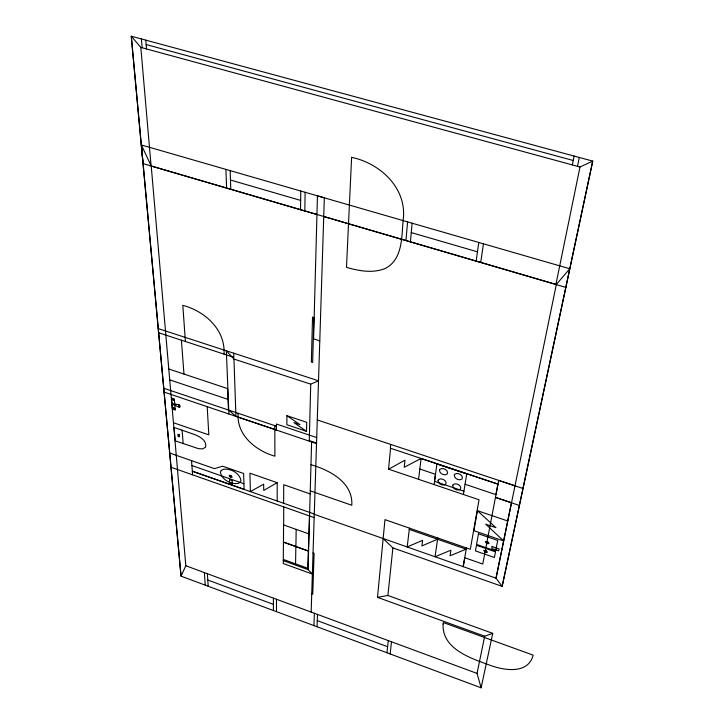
<?xml version="1.0" encoding="UTF-8"?>
<svg xmlns="http://www.w3.org/2000/svg" width="724" height="724" viewBox="0 0 724 724"><rect width="100%" height="100%" fill="white"/><g stroke="black" fill="none" stroke-linecap="round" stroke-linejoin="round"><path stroke-width="1.09" d="M283.636 503.271L283.718 484.709L310.162 493.904M283.663 524.909L283.745 506.909M286.921 415.685L286.858 424.735L306.514 431.332L306.723 422.309L286.921 415.685L299.926 424.599L293.908 422.581L306.514 431.332M300.523 209.698L300.759 191.018M295.573 563.869L295.844 546.629M295.899 546.475L296.17 529.425M304.831 210.956L305.112 192.276M158.285 328.624L318.515 380.806L310.723 384.154L309.275 440.617L316.533 443.061M307.791 569.526L308.324 551.1L283.419 542.176L283.265 563.516L312.37 574.069L308.071 569.625L283.283 560.657M308.858 533.923L308.388 550.946L283.473 542.023L283.555 524.936L308.994 533.905L309.492 515.959M308.071 569.625L311.619 441.405M311.157 612.079L324.334 197.833L317.456 195.833L313.592 338.886L319.782 340.859M313.945 625.599L314.379 613.273M317.031 626.749L317.501 614.432M405.938 240.531L407.585 221.888M410.408 241.834L412.119 223.2M390.679 444.409L390.327 448.174L497.967 484.121L495.931 494.637L465.07 484.266M390.526 448.283L388.562 469.179L479.053 499.768L470.319 549.299L384.969 519.633L377.503 597.345L484.7 636.197L492.745 633.355L481.125 687.8L181.036 576.15L131.27 36.2L592.73 161.099L502.148 586.386L392.897 547.896L383.105 538.529M377.503 597.345L387.901 595.463L392.897 547.896M386.951 652.767L388.29 640.595M390.118 653.944L391.503 641.79M409.422 528.131L407.196 546.973L422.608 540.303L421.866 545.941L437.595 539.172M418.572 479.324L421.087 458.482L497.976 484.121M434.11 484.618L436.898 463.966L466.727 473.93L463.387 494.519M476.157 261.065L478.763 242.459M480.745 262.414L483.424 243.807M437.767 537.995L435.052 556.756L450.907 550.186L450.02 555.797L466.211 549.118M463.188 566.639L466.419 547.941M463.188 566.639L464.754 557.751L482.763 564.05L498.682 480.383M572.358 164.918L574.123 156.058M577.499 166.321L579.3 157.461M314.27 514.33L496.031 578.177L502.148 586.386L592.73 161.099L579.987 167L555.896 284.478L565.851 287.41M511.452 502.782L496.031 578.177L556.322 284.523L569.734 268.74L141.397 144.972L181.036 576.15L185.815 565.743L151.216 166.013L141.397 144.972M481.125 687.8L477.035 673.411L484.7 636.197M277.147 482.673L263.735 490.438L263.654 484.202L250.377 491.596L249.925 473.215L277.192 482.691L277.211 501.017M388.607 469.197L404.978 460.174L404.218 467.279L421.087 458.482M146.157 44.553L573.236 160.502M140.818 47.395L151.09 165.959L142.99 163.57L131.27 36.2L140.818 47.395L579.987 167M230.467 180.014L300.65 200.421M411.259 232.576L477.451 251.825M556.322 284.523L151.216 166.013L316.949 214.503M323.737 216.503L556.313 284.595M158.665 332.769L233.888 357.339L233.743 353.203M228.902 413.965L226.34 350.769L233.952 359.059L310.723 384.154M168.792 369.005L227.589 388.58L228.467 410.028M317.266 419.947L522.972 488.483M498.682 480.401L514.99 485.822M169.724 379.865L228.033 399.395M511.506 502.773L495.451 497.397L519.37 505.452M419.811 469.025L435.459 474.283L434.509 481.324L463.939 491.252M316.705 437.577L276.423 424.02L276.432 430.065M163.76 388.236L276.432 426.183M228.748 410.128L235.952 416.363L276.432 430.011M164.113 392.109L316.515 443.604M171.624 399.159L174.412 400.101M171.959 403.123C173.326 404.969 182.131 403.259 179.661 407.458L172.041 404.073M507.732 520.981L477.415 510.673L473.885 530.692L503.642 540.919L485.714 524.185L495.922 527.678L477.415 510.701M172.384 407.965L175.154 408.942M310.967 464.699C329.746 470.102 353.276 482.528 351.792 505.261L310.252 490.845M173.561 422.771L208.829 434.862L207.2 406.761M182.104 430.219L174.068 427.459L175.226 440.853L198.304 448.608L202.53 448.925L205.571 447.215C207.281 440.328 199.1 436.165 193.679 434.237L182.104 430.219L183.181 443.604M409.268 529.416L466.193 549.217M169.715 453.034L214.358 468.627L222.648 466.193L243.635 473.496L244.088 489.388M191.905 465.541L243.925 483.75M244.115 489.315L192.322 471.215L314.279 514.031M171.027 467.251L314.162 517.597M312.994 552.991L314.098 553.38L312.759 594.096L311.7 593.707M387.901 595.463L492.745 633.355M283.346 559.444L307.854 568.313M185.815 565.743L477.035 673.411M207.788 580.024L273.428 604.368M317.266 620.622L387.621 646.722M141.388 38.942L142.148 47.766M174.737 404.064L174.312 398.969L171.525 398.028L172.484 409.151L175.253 410.101L174.819 405.015M145.786 40.128L146.52 48.951M175.606 404.354L175.688 405.313M191.543 460.654L192.593 474.835M181.425 340.208L183.959 374.037M185.407 341.502L182.81 305.338C204.847 311.094 225.617 329.737 224.006 354.108M204.367 572.603L205.245 585.155M207.363 573.707L208.204 586.259M225.897 169.38L226.612 188.068M230.132 170.611L230.793 189.29M233.952 359.059L235.952 416.363M238.151 413.277C236.377 435.088 255.753 450.708 274.903 456.192L274.812 425.64M273.391 598.124L273.455 610.54M276.468 599.255L276.496 611.662M443.106 624.007C441.812 648.433 469.858 658.044 488.609 664.713C502.909 670.352 528.104 674.985 533.163 655.139L443.341 622.568L443.106 624.007M312.524 317.193L311.374 362.045L312.659 362.462L313.863 317.61L312.524 317.193M351.611 157.343L346.488 267.337C359.104 270.975 373.168 273.654 385.675 268.251C402.662 259.138 401.666 237.01 403.078 220.585C407.739 188.91 380.724 163.398 351.611 157.343M438.074 480.356C437.848 483.849 442.916 486.383 445.713 484.356C447.685 480.799 441.287 477.315 438.509 479.641L438.074 480.356M439.495 470.039C439.251 473.577 444.382 476.166 447.197 474.075C449.206 470.473 442.744 466.917 439.939 469.315L439.495 470.039M452.753 485.297C452.491 488.818 457.613 491.325 460.41 489.315C462.446 485.75 455.984 482.265 453.197 484.591L452.753 485.297M454.31 474.998C454.029 478.564 459.215 481.125 462.039 479.044C464.111 475.433 457.577 471.885 454.762 474.274L454.31 474.998M478.483 533.814L476.564 544.412L495.632 551.009L497.741 540.439L478.483 533.814M476.455 545.272L475.442 550.91L494.383 557.498L495.506 551.878L476.455 545.272M483.985 550.683L485.161 552.484L487.379 552.276L486.202 550.466L483.985 550.683M485.65 541.878L486.836 543.706L489.071 543.489L487.886 541.661L485.65 541.878M484.709 551.027L485.388 552.05L486.655 551.932L485.976 550.901L484.709 551.027M486.383 542.222L487.062 543.271L488.338 543.145L487.659 542.095L486.383 542.222M492.085 546.52L491.714 548.439L498.691 550.855L499.08 548.937L492.085 546.52M173.968 408.001C173.923 409.141 173 407.214 173.968 408.001M221.146 470.6L220.431 472.211C221.689 479.75 230.847 484.501 238.087 483.469L240.205 482.202L240.956 480.609C239.78 473.016 230.504 468.193 223.236 469.297L221.146 470.6M173.036 399.639L173.308 400.254L173.036 399.639M179.624 406.445L179.28 407.069C177.552 406.969 179.1 402.291 179.624 406.445M230.033 475.786C229.662 478.057 233.309 476.184 230.033 475.786M229.544 475.324L229.128 476.03L230.44 477.288L232.241 477.116L230.911 475.523L229.544 475.324M179.226 434.744L177.878 434.273L178.059 436.4L179.407 436.871L179.226 434.744M232.16 480.501L229.499 479.569L229.662 483.451L232.314 484.383L232.16 480.501"/></g></svg>
